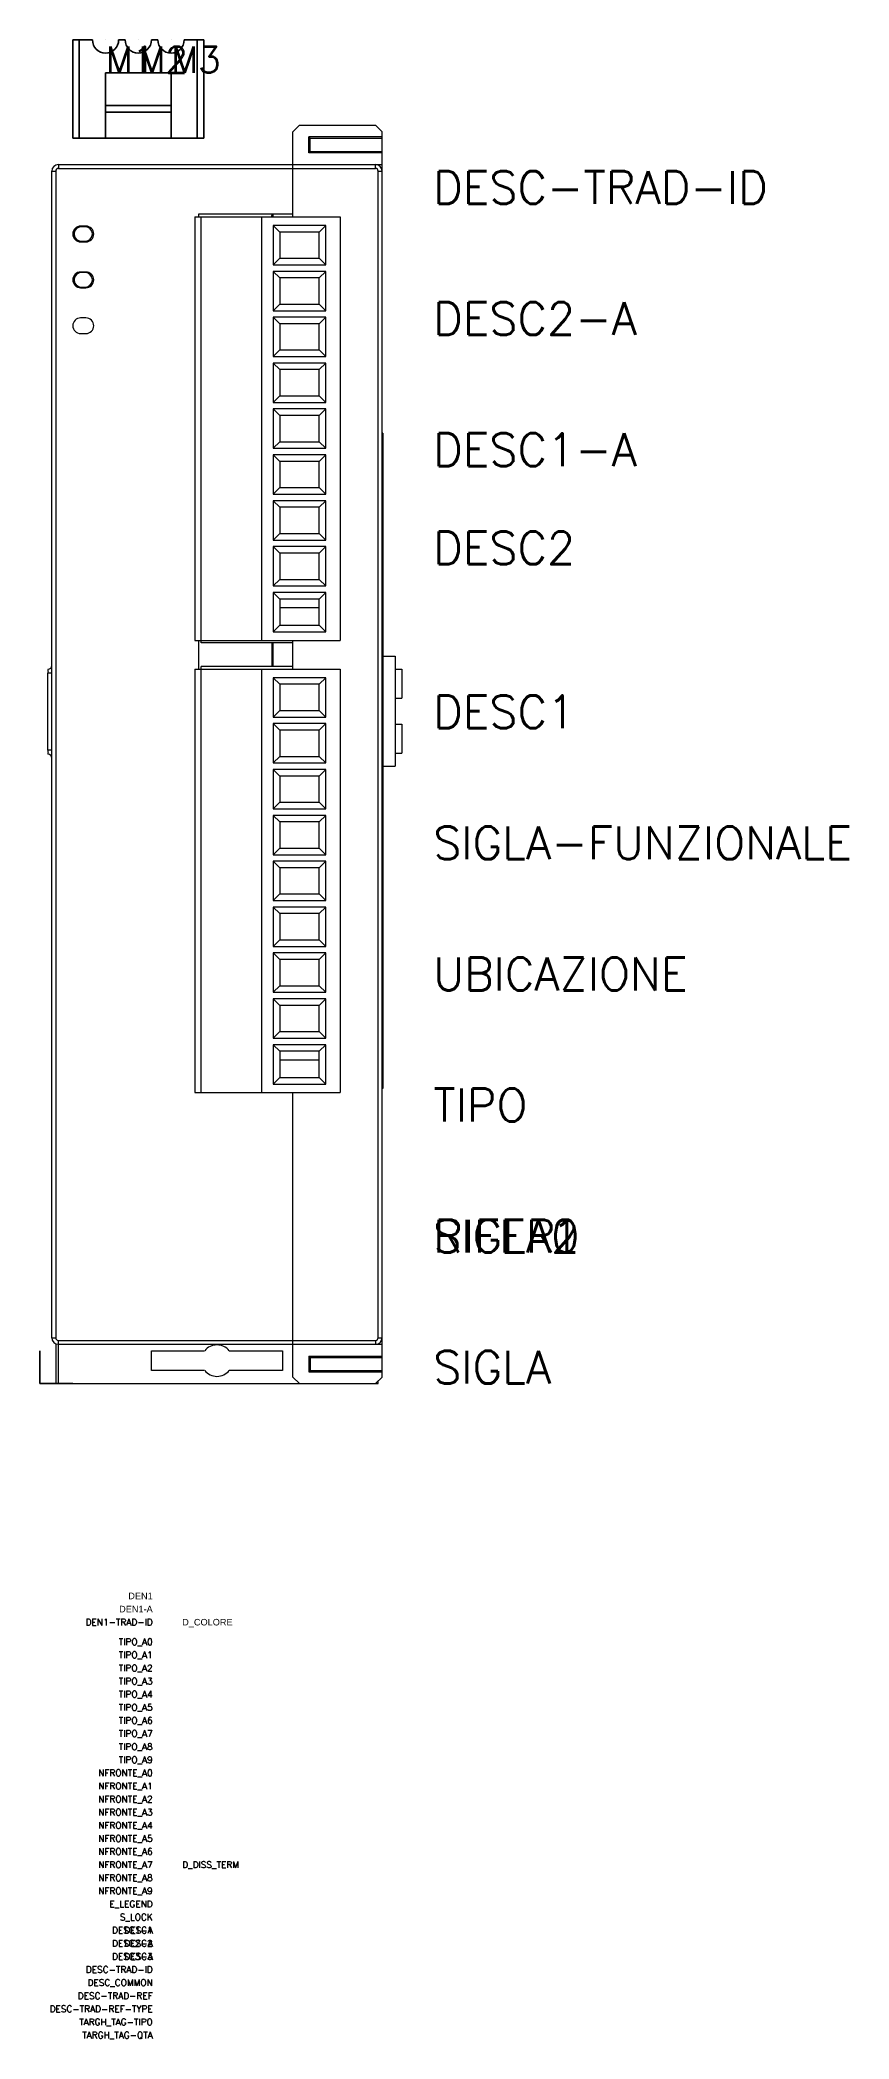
# Model space of a CAD drawing. Extents: x 0 to 62, y -50 to 103.
import ezdxf
from ezdxf.enums import TextEntityAlignment as Align

# ---------------------------------------------------------------- set-up
doc = ezdxf.new("R2010")
doc.units = 0
doc.header["$LTSCALE"] = 4
doc.layers.get('0').update_dxf_attribs({"linetype": 'CONTINUOUS'})
doc.styles.add('E_Comp-Data', font='arial.ttf')
doc.styles.add('E_Default-Att', font='romans.shx')
doc.styles.add('E_Desc', font='arial.ttf')
doc.styles.add('E_Lang-ID', font='romans.shx')
doc.styles.get("Standard").update_dxf_attribs({"font": 'romans.shx'})

msp = doc.modelspace()

# ---------------------------------------------------------------- linework, layer by layer
for p, q in [((2.5, 95), (2.5, 102.5)), ((2.5, 102.5), (4, 102.5)), ((3, 95), (3, 102.5)), ((6, 102.5), (6.5, 102.5)), ((8.5, 102.5), (9, 102.5)), ((11, 102.5), (12.5, 102.5)), ((12, 95), (12, 102.5)), ((12.5, 95), (12.5, 102.5)), ((5, 100), (5, 95)), ((10, 100), (5, 100)), ((10, 95), (10, 100)), ((5, 95), (5, 97.5)), ((5, 97.5), (10, 97.5)), ((5, 97.5), (5, 97)), ((5, 97), (10, 97)), ((2.5, 95), (12.5, 95)), ((2.5, 95), (3, 95)), ((12.5, 95), (12, 95)), ((0, 2.5), (0, 0)), ((0, 0), (2.5, 0))]:
    msp.add_line(p, q)
at = {"color": 7, "linetype": 'Continuous', "lineweight": 0}
for p, q in [((19.3, 95.5), (19.8, 96)), ((19.8, 96), (25.6, 96)), ((20.5, 93.9), (20.5, 95.1)), ((20.5, 95.1), (20.6, 95)), ((26.1, 95.1), (20.5, 95.1)), ((20.6, 94), (20.6, 95)), ((20.6, 95), (26.1, 95)), ((26.1, 95.5), (25.6, 96)), ((26.1, 0.5), (26.1, 95.5)), ((20.5, 93.9), (20.6, 94)), ((26.1, 93.9), (20.5, 93.9)), ((20.6, 94), (26.1, 94)), ((0.9, 3.5), (0.9, 92.5)), ((0.9, 92.5), (1.2, 92.5)), ((1.2, 92.5), (1.2, 3.5)), ((1.4, 93), (1.4, 92.7)), ((1.4, 93), (26.1, 93)), ((1.4, 92.7), (25.6, 92.7)), ((25.6, 92.7), (25.6, 93)), ((25.8, 3.5), (25.8, 92.5)), ((25.8, 92.5), (26.1, 92.5)), ((11.8, 89), (11.8, 56.7)), ((11.8, 89), (22.9, 89)), ((12.1, 89.2), (12.1, 89)), ((19.3, 89.2), (12.1, 89.2)), ((12.3, 56.5), (12.3, 89)), ((16.9, 89), (16.9, 56.7)), ((17.7, 89.16), (17.7, 89.2)), ((17.8, 89), (17.8, 89.2)), ((22.9, 89), (22.9, 56.7)), ((2.55, 87.92), (2.55, 87.48)), ((3.5, 88.3), (3.1, 88.3)), ((3.1, 87.1), (3.5, 87.1)), ((3.45, 88.25), (3.15, 88.25)), ((3.15, 87.15), (3.45, 87.15)), ((17.8, 88.35), (17.8, 85.35)), ((18.3, 87.85), (17.8, 88.35)), ((21.8, 88.35), (17.8, 88.35)), ((18.3, 87.85), (18.3, 85.85)), ((21.3, 87.85), (18.3, 87.85)), ((21.3, 87.85), (21.8, 88.35)), ((21.3, 85.85), (21.3, 87.85)), ((21.8, 85.35), (21.8, 88.35)), ((18.3, 85.85), (17.8, 85.35)), ((18.3, 85.85), (21.3, 85.85)), ((21.3, 85.85), (21.8, 85.35)), ((2.55, 84.42), (2.55, 83.98)), ((3.5, 84.8), (3.1, 84.8)), ((3.45, 84.75), (3.15, 84.75)), ((17.8, 85.35), (21.8, 85.35)), ((17.8, 84.85), (17.8, 81.85)), ((18.3, 84.35), (17.8, 84.85)), ((21.8, 84.85), (17.8, 84.85)), ((18.3, 84.35), (18.3, 82.35)), ((21.3, 84.35), (18.3, 84.35)), ((21.3, 84.35), (21.8, 84.85)), ((21.3, 82.35), (21.3, 84.35)), ((21.8, 81.85), (21.8, 84.85)), ((3.1, 83.6), (3.5, 83.6)), ((3.15, 83.65), (3.45, 83.65)), ((18.3, 82.35), (17.8, 81.85)), ((17.8, 81.85), (21.8, 81.85)), ((17.8, 81.35), (17.8, 78.35)), ((18.3, 80.85), (17.8, 81.35)), ((21.8, 81.35), (17.8, 81.35)), ((18.3, 82.35), (21.3, 82.35)), ((18.3, 80.85), (18.3, 78.85)), ((21.3, 80.85), (18.3, 80.85)), ((21.3, 82.35), (21.8, 81.85)), ((21.3, 80.85), (21.8, 81.35)), ((21.3, 78.85), (21.3, 80.85)), ((21.8, 78.35), (21.8, 81.35)), ((18.3, 78.85), (17.8, 78.35)), ((17.8, 78.35), (21.8, 78.35)), ((17.8, 77.85), (17.8, 74.85)), ((18.3, 77.35), (17.8, 77.85)), ((21.8, 77.85), (17.8, 77.85)), ((18.3, 78.85), (21.3, 78.85)), ((21.3, 78.85), (21.8, 78.35)), ((21.3, 77.35), (21.8, 77.85)), ((21.8, 74.85), (21.8, 77.85)), ((18.3, 77.35), (18.3, 75.35)), ((21.3, 77.35), (18.3, 77.35)), ((21.3, 75.35), (21.3, 77.35)), ((18.3, 75.35), (17.8, 74.85)), ((17.8, 74.85), (21.8, 74.85)), ((18.3, 75.35), (21.3, 75.35)), ((21.3, 75.35), (21.8, 74.85)), ((17.8, 74.35), (17.8, 71.35)), ((18.3, 73.85), (17.8, 74.35)), ((21.8, 74.35), (17.8, 74.35)), ((18.3, 73.85), (18.3, 71.85)), ((21.3, 73.85), (18.3, 73.85)), ((21.3, 73.85), (21.8, 74.35)), ((21.3, 71.85), (21.3, 73.85)), ((21.8, 71.35), (21.8, 74.35)), ((18.3, 71.85), (17.8, 71.35)), ((18.3, 71.85), (21.3, 71.85)), ((21.3, 71.85), (21.8, 71.35)), ((26.15, 72.5), (26.1, 72.5)), ((26.15, 72.5), (26.15, 22.5)), ((17.8, 71.35), (21.8, 71.35)), ((17.8, 70.85), (17.8, 67.85)), ((18.3, 70.35), (17.8, 70.85)), ((21.8, 70.85), (17.8, 70.85)), ((18.3, 70.35), (18.3, 68.35)), ((21.3, 70.35), (18.3, 70.35)), ((21.3, 70.35), (21.8, 70.85)), ((21.3, 68.35), (21.3, 70.35)), ((21.8, 67.85), (21.8, 70.85)), ((26.15, 70.5), (26.1, 70.5)), ((18.3, 68.35), (17.8, 67.85)), ((17.8, 67.85), (21.8, 67.85)), ((17.8, 67.35), (17.8, 64.35)), ((18.3, 66.85), (17.8, 67.35)), ((21.8, 67.35), (17.8, 67.35)), ((18.3, 68.35), (21.3, 68.35)), ((21.3, 68.35), (21.8, 67.85)), ((21.3, 66.85), (21.8, 67.35)), ((21.8, 64.35), (21.8, 67.35)), ((18.3, 66.85), (18.3, 64.85)), ((21.3, 66.85), (18.3, 66.85)), ((21.3, 64.85), (21.3, 66.85)), ((18.3, 64.85), (17.8, 64.35)), ((17.8, 64.35), (21.8, 64.35)), ((18.3, 64.85), (21.3, 64.85)), ((21.3, 64.85), (21.8, 64.35)), ((17.8, 63.85), (17.8, 60.85)), ((18.3, 63.35), (17.8, 63.85)), ((21.8, 63.85), (17.8, 63.85)), ((18.3, 63.35), (18.3, 61.35)), ((21.3, 63.35), (18.3, 63.35)), ((21.3, 63.35), (21.8, 63.85)), ((21.3, 61.35), (21.3, 63.35)), ((21.8, 60.85), (21.8, 63.85)), ((18.3, 61.35), (17.8, 60.85)), ((18.3, 61.35), (21.3, 61.35)), ((21.3, 61.35), (21.8, 60.85)), ((17.8, 60.85), (21.8, 60.85)), ((17.8, 60.35), (17.8, 57.35)), ((18.3, 59.85), (17.8, 60.35)), ((21.8, 60.35), (17.8, 60.35)), ((18.3, 59.85), (18.3, 57.85)), ((21.3, 59.85), (18.3, 59.85)), ((21.3, 59.85), (21.8, 60.35)), ((21.3, 57.85), (21.3, 59.85)), ((21.8, 57.35), (21.8, 60.35)), ((18.3, 59.2), (21.3, 59.2)), ((11.8, 56.7), (22.9, 56.7)), ((12.1, 56.7), (12.1, 54.5)), ((19.3, 56.5), (12.3, 56.5)), ((17.7, 54.7), (17.7, 56.5)), ((18.3, 57.85), (17.8, 57.35)), ((17.8, 57.35), (21.8, 57.35)), ((17.8, 54.7), (17.8, 56.5)), ((18.3, 57.85), (21.3, 57.85)), ((19.3, 54.5), (19.3, 56.7)), ((21.3, 57.85), (21.8, 57.35)), ((26.15, 55.5), (27.1, 55.5)), ((27.1, 55.5), (27.1, 47.1)), ((0.61, 48.31), (0.61, 54.19)), ((0.9, 54.19), (0.61, 54.19)), ((11.8, 54.5), (11.8, 22.2)), ((11.8, 54.5), (22.9, 54.5)), ((12.3, 22.2), (12.3, 54.7)), ((19.3, 54.7), (12.3, 54.7)), ((16.9, 54.5), (16.9, 22.2)), ((17.8, 53.85), (17.8, 50.85)), ((18.3, 53.35), (17.8, 53.85)), ((21.8, 53.85), (17.8, 53.85)), ((21.3, 53.35), (21.8, 53.85)), ((21.8, 50.85), (21.8, 53.85)), ((22.9, 54.5), (22.9, 22.2)), ((27.1, 54.5), (27.6, 54.5)), ((27.6, 54.5), (27.6, 52.3)), ((18.3, 53.35), (18.3, 51.35)), ((21.3, 53.35), (18.3, 53.35)), ((21.3, 51.35), (21.3, 53.35)), ((27.1, 52.3), (27.6, 52.3)), ((18.3, 51.35), (17.8, 50.85)), ((17.8, 50.85), (21.8, 50.85)), ((17.8, 50.35), (17.8, 47.35)), ((18.3, 49.85), (17.8, 50.35)), ((21.8, 50.35), (17.8, 50.35)), ((18.3, 51.35), (21.3, 51.35)), ((21.3, 51.35), (21.8, 50.85)), ((21.3, 49.85), (21.8, 50.35)), ((21.8, 47.35), (21.8, 50.35)), ((18.3, 49.85), (18.3, 47.85)), ((21.3, 49.85), (18.3, 49.85)), ((21.3, 47.85), (21.3, 49.85)), ((27.1, 50.3), (27.6, 50.3)), ((27.6, 50.3), (27.6, 48.1)), ((0.9, 48.31), (0.61, 48.31)), ((18.3, 47.85), (17.8, 47.35)), ((17.8, 47.35), (21.8, 47.35)), ((18.3, 47.85), (21.3, 47.85)), ((21.3, 47.85), (21.8, 47.35)), ((27.1, 48.1), (27.6, 48.1)), ((17.8, 46.85), (17.8, 43.85)), ((18.3, 46.35), (17.8, 46.85)), ((21.8, 46.85), (17.8, 46.85)), ((18.3, 46.35), (18.3, 44.35)), ((21.3, 46.35), (18.3, 46.35)), ((21.3, 46.35), (21.8, 46.85)), ((21.3, 44.35), (21.3, 46.35)), ((21.8, 43.85), (21.8, 46.85)), ((26.15, 47.1), (27.1, 47.1)), ((18.3, 44.35), (17.8, 43.85)), ((18.3, 44.35), (21.3, 44.35)), ((21.3, 44.35), (21.8, 43.85)), ((17.8, 43.85), (21.8, 43.85)), ((17.8, 43.35), (17.8, 40.35)), ((18.3, 42.85), (17.8, 43.35)), ((21.8, 43.35), (17.8, 43.35)), ((18.3, 42.85), (18.3, 40.85)), ((21.3, 42.85), (18.3, 42.85)), ((21.3, 42.85), (21.8, 43.35)), ((21.3, 40.85), (21.3, 42.85)), ((21.8, 40.35), (21.8, 43.35)), ((18.3, 40.85), (17.8, 40.35)), ((17.8, 40.35), (21.8, 40.35)), ((17.8, 39.85), (17.8, 36.85)), ((18.3, 39.35), (17.8, 39.85)), ((21.8, 39.85), (17.8, 39.85)), ((18.3, 40.85), (21.3, 40.85)), ((21.3, 40.85), (21.8, 40.35)), ((21.3, 39.35), (21.8, 39.85)), ((21.8, 36.85), (21.8, 39.85)), ((18.3, 39.35), (18.3, 37.35)), ((21.3, 39.35), (18.3, 39.35)), ((21.3, 37.35), (21.3, 39.35)), ((18.3, 37.35), (17.8, 36.85)), ((17.8, 36.85), (21.8, 36.85)), ((18.3, 37.35), (21.3, 37.35)), ((21.3, 37.35), (21.8, 36.85)), ((17.8, 36.35), (17.8, 33.35)), ((18.3, 35.85), (17.8, 36.35)), ((21.8, 36.35), (17.8, 36.35)), ((18.3, 35.85), (18.3, 33.85)), ((21.3, 35.85), (18.3, 35.85)), ((21.3, 35.85), (21.8, 36.35)), ((21.3, 33.85), (21.3, 35.85)), ((21.8, 33.35), (21.8, 36.35)), ((18.3, 33.85), (17.8, 33.35)), ((18.3, 33.85), (21.3, 33.85)), ((21.3, 33.85), (21.8, 33.35)), ((17.8, 33.35), (21.8, 33.35)), ((17.8, 32.85), (17.8, 29.85)), ((18.3, 32.35), (17.8, 32.85)), ((21.8, 32.85), (17.8, 32.85)), ((18.3, 32.35), (18.3, 30.35)), ((21.3, 32.35), (18.3, 32.35)), ((21.3, 32.35), (21.8, 32.85)), ((21.3, 30.35), (21.3, 32.35)), ((21.8, 29.85), (21.8, 32.85)), ((18.3, 30.35), (17.8, 29.85)), ((17.8, 29.85), (21.8, 29.85)), ((18.3, 28.85), (17.8, 29.35)), ((17.8, 29.35), (17.8, 26.35)), ((21.8, 29.35), (17.8, 29.35)), ((18.3, 30.35), (21.3, 30.35)), ((21.3, 30.35), (21.8, 29.85)), ((21.3, 28.85), (21.8, 29.35)), ((21.8, 26.35), (21.8, 29.35)), ((18.3, 28.85), (18.3, 26.85)), ((21.3, 28.85), (18.3, 28.85)), ((21.3, 26.85), (21.3, 28.85)), ((18.3, 26.85), (17.8, 26.35)), ((17.8, 26.35), (21.8, 26.35)), ((18.3, 26.85), (21.3, 26.85)), ((21.3, 26.85), (21.8, 26.35)), ((18.3, 25.35), (17.8, 25.85)), ((17.8, 25.85), (17.8, 22.85)), ((21.8, 25.85), (17.8, 25.85)), ((18.3, 25.35), (18.3, 23.35)), ((21.3, 25.35), (18.3, 25.35)), ((18.3, 24.7), (21.3, 24.7)), ((21.3, 25.35), (21.8, 25.85)), ((21.3, 23.35), (21.3, 25.35)), ((21.8, 22.85), (21.8, 25.85)), ((26.15, 24.5), (26.1, 24.5)), ((18.3, 23.35), (17.8, 22.85)), ((18.3, 23.35), (21.3, 23.35)), ((21.3, 23.35), (21.8, 22.85)), ((11.8, 22.2), (22.9, 22.2)), ((17.8, 22.85), (21.8, 22.85)), ((26.15, 22.5), (26.1, 22.5)), ((0.9, 3.5), (1.2, 3.5)), ((1.4, 3.3), (25.6, 3.3)), ((1.4, 0), (1.4, 3.3)), ((25.6, 3.3), (25.6, 3)), ((25.8, 3.5), (26.1, 3.5)), ((1.2, 3.04), (1.2, 0)), ((1.4, 3), (26.1, 3)), ((8.5, 2.5), (12.56, 2.5)), ((8.5, 1), (8.5, 2.5)), ((14.44, 2.5), (18.5, 2.5)), ((18.5, 2.5), (18.5, 1)), ((20.5, 2.1), (26.1, 2.1)), ((20.5, 2.1), (20.6, 2)), ((20.5, 2.1), (20.5, 0.9)), ((20.6, 2), (26.1, 2)), ((20.6, 2), (20.6, 1)), ((1.2, 0), (25.8, 0)), ((12.56, 1), (8.5, 1)), ((18.5, 1), (14.44, 1)), ((19.3, 0.5), (19.8, 0)), ((20.5, 0.9), (20.6, 1)), ((20.5, 0.9), (26.1, 0.9)), ((20.6, 1), (26.1, 1)), ((26.1, 0.5), (25.6, 0)), ((25.8, 0), (25.8, 0.2))]:
    msp.add_line(p, q, dxfattribs=at)
at = {"lineweight": 0}
for p, q in [((19.3, 89), (19.3, 95.5)), ((3.5, 81.3), (3.1, 81.3)), ((3.1, 80.1), (3.5, 80.1)), ((19.3, 0.5), (19.3, 22.2))]:
    msp.add_line(p, q, dxfattribs=at)
for centre in [(5, 102.5), (7.5, 102.5), (10, 102.5)]:
    msp.add_arc(centre, 1, 180, 0)
at = {"color": 7, "linetype": 'Continuous', "lineweight": 0}
for centre, radius, start, end in [((1.4, 92.5), 0.5, 90, 180), ((1.4, 92.5), 0.2, 90, 180), ((25.6, 92.5), 0.5, 0, 90), ((25.6, 92.5), 0.2, 0, 90), ((16.7, 89.16), 1, 350.6941, 0), ((3.1, 87.7), 0.6, 90, 270), ((3.15, 87.7), 0.55, 90, 270), ((3.45, 87.7), 0.55, 270, 90), ((3.5, 87.7), 0.6, 270, 90), ((3.1, 84.2), 0.6, 90, 270), ((3.15, 84.2), 0.55, 90, 270), ((3.45, 84.2), 0.55, 270, 90), ((3.5, 84.2), 0.6, 270, 90), ((0.6, 54.79), 0.3, 272, 0), ((0.6, 47.71), 0.3, 0, 88), ((1.4, 3.5), 0.5, 180, 270), ((1.4, 3.5), 0.2, 180, 270), ((25.6, 3.5), 0.5, 270, 0), ((25.6, 3.5), 0.2, 270, 0), ((13.5, 1.75), 1.2, 38.6822, 141.3178), ((13.5, 1.75), 1.2, 218.6822, 321.3178)]:
    msp.add_arc(centre, radius, start, end, dxfattribs=at)
at = {"lineweight": 0}
for centre, start, end in [((3.1, 80.7), 90, 270), ((3.5, 80.7), 270, 90)]:
    msp.add_arc(centre, 0.6, start, end, dxfattribs=at)
at = {"color": 7, "linetype": 'Continuous', "lineweight": 0}
for points, start_tangent, end_tangent in [([(0.61, 54.49), (0.61, 54.47), (0.61, 54.4), (0.61, 54.3), (0.61, 54.19)], (0.999391, 0.034899), (-0.037095, -0.999312)), ([(0.61, 48.31), (0.61, 48.19), (0.61, 48.1), (0.61, 48.03), (0.61, 48.01)], (0.037062, -0.999313), (-0.999391, 0.034899))]:
    msp.add_spline(points, degree=3, dxfattribs=dict(at, start_tangent=start_tangent, end_tangent=end_tangent))

# ---------------------------------------------------------------- texts
at = {"flags": 9}
for tag, p, s, height in [('F1', (5, 102.5), '', 0.00001), ('F2', (7.5, 102.5), '', 0.00001), ('F3', (10, 102.5), '', 0.00001), ('TIPOSIG', (0, 0), '3', 0.00000001), ('POSIZIONE', (0, 0), '', 0.00000001), ('P-TABELLA', (0, 0), '', 0.00000001), ('T-TABELLA', (0, 0), '', 0.00000001), ('H-TABELLA', (0, 0), '', 0.00000001), ('CODICE', (0, 0), '1xNNN', 0.00000001), ('NOTE1', (0, 0), '', 0.00000001), ('NOTE2', (0, 0), '', 0.00000001)]:
    msp.add_attdef(tag, p, s, height=height, dxfattribs=at)
at = {"color": 4, "flags": 8}
for tag, p in [('M1', (5, 100)), ('M2', (7.5, 100)), ('M3', (10, 100))]:
    msp.add_attdef(tag, p, '', height=2, dxfattribs=at)
at = {"color": 3}
for tag, p, s, flags in [('DESC-TRAD-ID', (30, 90), '', 8), ('DESC2-A', (30, 80), '', 8), ('DESC1-A', (30, 70), '', 8), ('DESC2', (30, 62.5), '', 8), ('DESC1', (30, 50), '', 8), ('SIGLA-FUNZIONALE', (30, 40), '', 9), ('UBICAZIONE', (30, 30), '', 8), ('TIPO', (30, 20), '', 9), ('SIGLA0', (30, 10), '', 9), ('SIGLA1', (30, 10), '', 9), ('SIGLA2', (30, 10), '', 9), ('RIFER', (30, 10), 'RIFER ?', 8), ('SIGLA', (30, 0), 'SIGLA ?', 8)]:
    msp.add_attdef(tag, p, s, height=2.5, dxfattribs=dict(at, flags=flags))
at = {"color": 3, "flags": 9}
for tag, text, style, p in [('DEN1', '', 'E_Desc', (8.6, -16.45)), ('DEN1-A', '', 'E_Desc', (8.6, -17.45)), ('TIPO_A0', '', 'E_Default-Att', (8.6, -19.95)), ('TIPO_A1', '', 'E_Default-Att', (8.6, -20.95)), ('TIPO_A2', '', 'E_Default-Att', (8.6, -21.95)), ('TIPO_A3', '', 'E_Default-Att', (8.6, -22.95)), ('TIPO_A4', '', 'E_Default-Att', (8.6, -23.95)), ('TIPO_A5', '', 'E_Default-Att', (8.6, -24.95)), ('TIPO_A6', '', 'E_Default-Att', (8.6, -25.95)), ('TIPO_A7', '', 'E_Default-Att', (8.6, -26.95)), ('TIPO_A8', '', 'E_Default-Att', (8.6, -27.95)), ('TIPO_A9', '', 'E_Default-Att', (8.6, -28.95)), ('NFRONTE_A0', '', 'E_Default-Att', (8.6, -29.95)), ('NFRONTE_A1', '', 'E_Default-Att', (8.6, -30.95)), ('NFRONTE_A2', '', 'E_Default-Att', (8.6, -31.95)), ('NFRONTE_A3', '', 'E_Default-Att', (8.6, -32.95)), ('NFRONTE_A4', '', 'E_Default-Att', (8.6, -33.95)), ('NFRONTE_A5', '', 'E_Default-Att', (8.6, -34.95)), ('NFRONTE_A6', '', 'E_Default-Att', (8.6, -35.95)), ('NFRONTE_A7', '', 'E_Default-Att', (8.6, -36.95)), ('NFRONTE_A8', '', 'E_Default-Att', (8.6, -37.95)), ('NFRONTE_A9', '', 'E_Default-Att', (8.6, -38.95)), ('E_LEGEND', '', 'E_Default-Att', (8.6, -39.95)), ('S_LOCK', '', 'E_Default-Att', (8.6, -40.95)), ('DESC1-A', '', 'E_Default-Att', (8.6, -41.95)), ('DESC2-A', '', 'E_Default-Att', (8.6, -42.95)), ('DESC1', '', 'E_Default-Att', (8.6, -41.95)), ('DESC2', '', 'E_Default-Att', (8.6, -42.95)), ('DESC3-A', '', 'E_Default-Att', (8.6, -43.95)), ('DESC3', '', 'E_Default-Att', (8.6, -43.95)), ('DESC_COMMON', '', 'E_Default-Att', (8.6, -45.95)), ('DESC-TRAD-REF', '', 'E_Default-Att', (8.6, -46.95)), ('DESC-TRAD-REF-TYPE', 'P', 'E_Default-Att', (8.6, -47.95)), ('TARGH_TAG-TIPO', '', 'E_Default-Att', (8.6, -48.95)), ('TARGH_TAG-QTA', '', 'E_Default-Att', (8.6, -49.95))]:
    msp.add_attdef(tag, text=text, height=0.5, dxfattribs=dict(at, style=style)).set_placement(p, align=Align.RIGHT)
at = {"color": 2, "flags": 9}
for tag, style, p in [('DEN1-TRAD-ID', 'E_Lang-ID', (8.6, -18.45)), ('DESC-TRAD-ID', 'E_Default-Att', (8.6, -44.95))]:
    msp.add_attdef(tag, text='E_None', height=0.5, dxfattribs=dict(at, style=style)).set_placement(p, align=Align.RIGHT)
at = {"color": 3, "flags": 9}
for tag, p, style in [('D_COLORE', (10.85, -18.45), 'E_Comp-Data'), ('D_DISS_TERM', (10.85, -36.95), 'E_Default-Att')]:
    msp.add_attdef(tag, p, '', height=0.5, dxfattribs=dict(at, style=style))

doc.saveas('drawing.dxf')
